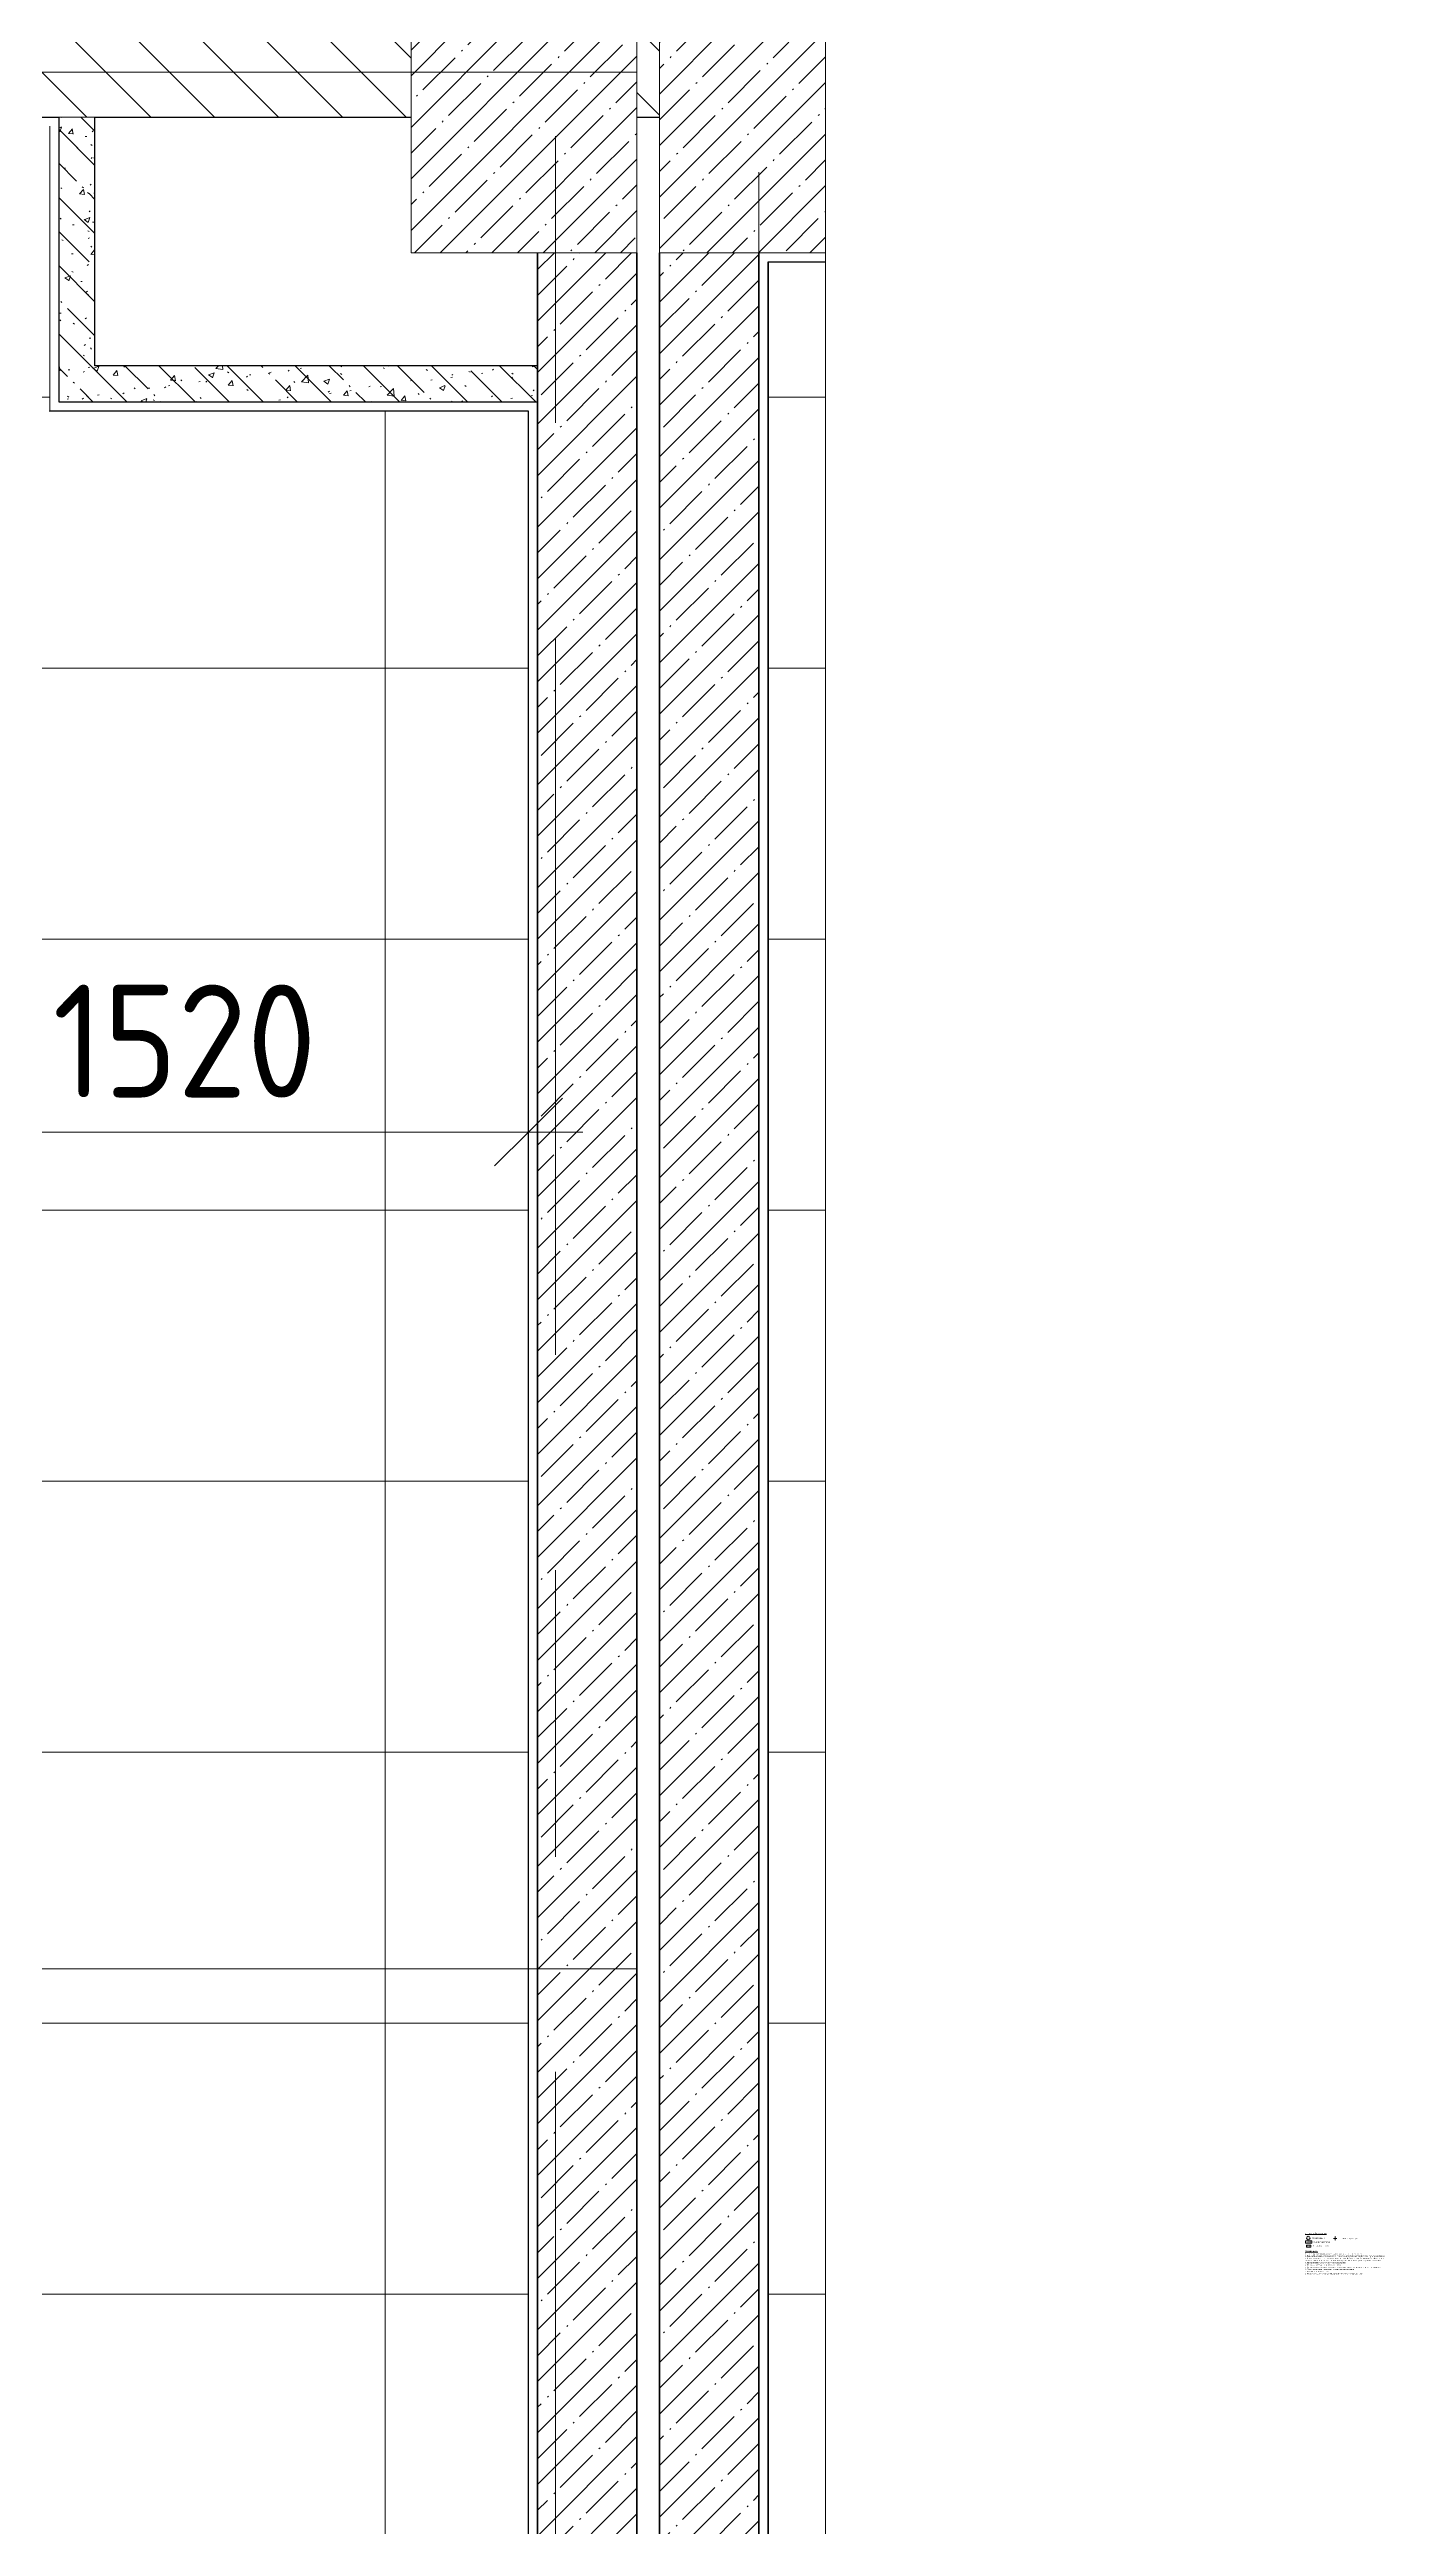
# Model space of a CAD drawing. Header units: millimetres. Extents: x -5507 to 191320, y -8553 to 29000.
# Drawn here: x 37189 to 40145, y 2366 to 7850 of the extents above; entities that cross this region are included whole.
import ezdxf

# ---------------------------------------------------------------- set-up
doc = ezdxf.new("R2010")
doc.units = ezdxf.units.MM
doc.linetypes.add('Осевая', pattern=[3175, 635, -476.25, 1587.5, -476.25])
for name, color, linetype, lineweight in [('A-ANNO-DIMS', 7, 'Continuous', 9), ('A-ANNO-DIMS-100', 7, 'Continuous', 9), ('A-CLNG', 7, 'Continuous', 9), ('A-CLNG-PATT', 7, 'Continuous', 9), ('A-DETL', 7, 'Continuous', 9), ('A-DETL-GENF', 7, 'Continuous', 9), ('A-WALL', 7, 'Continuous', 9), ('G-ANNO-TEXT', 7, 'Continuous', 9), ('I-WALL', 7, 'Continuous', 9), ('S-COLS', 7, 'Continuous', 9), ('Оси', 7, 'Continuous', 9), ('Оси-2', 7, 'Осевая', 9)]:
    doc.layers.add(name, color=color, linetype=linetype, lineweight=lineweight)
for name, color, linetype, lineweight, true_color in [('A-DETL-GENF-2', 1, 'Continuous', 9, 0xff0000), ('A-WALL-1', 7, 'Continuous', 25, 0x3c3c3c), ('A-WALL-3', 7, 'Continuous', 35, 0x3c3c3c)]:
    doc.layers.add(name, color=color, linetype=linetype, lineweight=lineweight, true_color=true_color)
doc.styles.add('GOST Common_3', font='GOST_Common.ttf', dxfattribs={"width": 0.9, "height": 3.5})
doc.styles.add('GOST Common_4', font='GOST_Common.ttf', dxfattribs={"width": 0.9, "height": 2.5})
doc.styles.add('ISOCPEUR', font='isocpeur.ttf', dxfattribs={"width": 0.9, "height": 250})
doc.styles.add('ISOCPEUR_2', font='isocpeur.ttf', dxfattribs={"width": 0.9, "height": 2.5})
doc.styles.add('ISOCPEUR_3', font='isocpeur.ttf', dxfattribs={"height": 2.5})
doc.dimstyles.new('ISO-2_5_0_9К_БОЛЬШОЙ_1', dxfattribs={"dimscale": 304.8, "dimtxt": 248.995294, "dimasz": 0.492126, "dimexe": 0.393701, "dimexo": 0.984252, "dimgap": 0, "dimtad": 1, "dimdec": 0, "dimrnd": 10, "dimzin": 0, "dimdsep": 46, "dimtxsty": 'ISOCPEUR', "dimblk1": 'OBLIQUE', "dimblk2": 'OBLIQUE', "dimsah": 1, "dimcen": 0.09, "dimdle": 0.393701, "dimazin": 0, "dimtfac": 1, "dimtdec": 4, "dimtix": 1, "dimtmove": 0, "dimatfit": 3, "dimfxl": 1, "dimtvp": 1, "dimtolj": 1, "dimtzin": 0, "dimarcsym": 2})
pattern_1 = [(45, (0, 0), (-57.02463, 57.02463), []), (45, (57.025, 0), (-57.02463, 57.02463), [100.806, -20.161, 3.353, -16.808])]
pattern_2 = [(135, (0, 0), (-75.43415, -75.43415), [106.68, -17.78, 3.556, -17.78]), (135, (0, 75.39), (-75.43415, -75.43415), []), (50, (0, 0), (127.52922, -11.15758), [13.335, -146.685]), (355, (0, 0), (-24.66966, 133.74002), [10.668, -117.348]), (100.451, (10.63, -0.93), (102.85973, 122.58178), [11.333, -124.663]), (46.184, (0, 35.56), (189.75516, -29.43036), [20.002, -220.027]), (96.636, (15.81, 33.1), (166.1822, 173.1996), [17, -186.995]), (351.184, (0, 35.56), (166.1839, 173.1976), [16.002, -176.022]), (21, (17.78, 26.67), (106.13027, -71.58603), [13.335, -146.685]), (326, (17.78, 26.67), (43.26188, 128.93175), [10.668, -117.348]), (71.451, (26.62, 20.7), (149.39198, 57.34505), [11.333, -124.663]), (37.5, (0, 0), (2.16223, 59.18836), [3.353, -112.573, 3.353, -115.773, -117.793]), (37.5, (0, 0), (2.16223, 59.18836), [-235.052, 3.353, -114.44]), (7.5, (0, 0), (46.77386, 70.12615), [3.353, -64.567, 3.353, -109.906, -44.894]), (7.5, (0, 0), (46.77386, 70.12615), [-181.178, 3.353, -41.542]), (327.5, (-39.65, 0), (94.91367, -4.010093), [3.353, -41.097, 3.353, -135.331, -184.023]), (327.5, (-39.65, 0), (94.91367, -4.010093), [-183.134, 3.353, -180.67]), (317.5, (-57.43, 0), (103.69057, 17.79882), [3.353, -54.432, 3.353, -88.748, -130.683]), (317.5, (-57.43, 0), (103.69057, 17.79882), [-149.885, 3.353, -127.33])]

# ---------------------------------------------------------------- blocks, each defined once
blk = doc.blocks.new('BSC_Колонна _Прямоугольная - 500х500-23286270-План потолков с обозначением видов отделки и геометрии 3 этажа в осях 1-12')
at = {"layer": 'S-COLS'}
h = blk.add_hatch(dxfattribs=at)
h.set_pattern_fill('FP_2', color=256, style=0, pattern_type=2)
h.set_pattern_definition([(45, (-38790, -7650), (-57.02463, 57.02463), []), (45, (-38732.975, -7650), (-57.02463, 57.02463), [100.806, -20.161, 3.353, -16.808])])
h.paths.add_polyline_path([(-250, -250), (117.7, -250), (117.7, 250), (-250, 250), (-250, 9.6)])
for p, q in [((117.7, 250), (-250, 250)), ((-250, 250), (-250, -250)), ((-250, -250), (117.7, -250))]:
    blk.add_line(p, q, dxfattribs=at)
blk = doc.blocks.new('BSC_Колонна _Прямоугольная - 500х500-V15-План потолков с обозначением видов отделки и геометрии 3 этажа в осях 1-12')
at = {"layer": 'S-COLS'}
h = blk.add_hatch(dxfattribs=at)
h.set_pattern_fill('FP_20', color=256, style=0, pattern_type=2)
h.set_pattern_definition([(45, (-38240, -7650), (-57.02463, 57.02463), []), (45, (-38182.975, -7650), (-57.02463, 57.02463), [100.806, -20.161, 3.353, -16.808])])
h.paths.add_polyline_path([(-250, -250), (250, -250), (250, 250), (-250, 250), (-250, 9.6)])
for p, q in [((250, 250), (-250, 250)), ((-250, 250), (-250, -250)), ((250, -250), (250, 250)), ((-250, -250), (250, -250))]:
    blk.add_line(p, q, dxfattribs=at)
blk = doc.blocks.new('DET_L_Линия разрыва - М100-30696564-План потолков с обозначением видов отделки и геометрии 3 этажа в осях 1-12')
at = {"layer": 'A-DETL-GENF'}
blk.add_line((11784.2, 0), (0, 0), dxfattribs=at)
blk = doc.blocks.new('DIMBLOCK74-План потолков с обозначением видов отделки и геометрии 3 этажа в осях 1-12')
at = {"layer": 'A-ANNO-DIMS-100'}
for p, q in [((36731.6, 5584.4), (36731.6, 5333)), ((36731.6, 5453), (36731.6, 5584.4)), ((38250, 5259), (38250, 5573)), ((36731.6, 5453), (38370, 5453)), ((38250, 5453), (38250, 5259))]:
    blk.add_line(p, q, dxfattribs=at)
at = {"layer": 'A-ANNO-DIMS-100', "lineweight": 20}
for p, q in [((36731.6, 5453), (36806.6, 5528)), ((38250, 5453), (38325, 5528)), ((36731.6, 5453), (36656.6, 5378)), ((38250, 5453), (38175, 5378))]:
    blk.add_line(p, q, dxfattribs=at)
at = {"layer": 'A-ANNO-DIMS-100', "color": 0, "insert": (37196.3, 5779.6), "char_height": 250, "width": 706.764, "attachment_point": 1, "line_spacing_factor": 1.149209, "style": 'ISOCPEUR'}
blk.add_mtext('1520', dxfattribs=at)
blk = doc.blocks.new('_Oblique')
at = {"color": 0, "linetype": 'ByBlock', "lineweight": -2}
blk.add_line((-0.5, -0.5), (0.5, 0.5), dxfattribs=at)

msp = doc.modelspace()

# ---------------------------------------------------------------- hatches: boundary and pattern name
at = {"layer": 'A-CLNG-PATT'}
h = msp.add_hatch(dxfattribs=at)
h.set_pattern_fill('FP_32', color=256, style=0, pattern_type=2)
h.set_pattern_definition([(180, (29531.7, 6479.5), (-7e-14, -600), []), (270, (29531.7, 6479.5), (1200, 7e-14), [])])
h.paths.add_polyline_path([(37969, 421), (38249, 421), (38249, 7049), (37189, 7049), (37189, 7679), (33631, 7679), (33631, 7279), (33610, 7279), (33610, 6484.4), (34331.6, 6484.4), (34331.6, 5884.4), (33610, 5884.4), (33610, 4084.4), (34331.6, 4084.4), (34331.6, 3484.4), (33610, 3484.4), (33610, 1684.4), (34331.6, 1684.4), (34331.6, 1084.4), (33610, 1084.4), (33610, 521), (37969, 520)])
h.paths.add_polyline_path([(32989, 520), (32989, 521), (33010, 521), (33010, 7279), (32989, 7279), (32989, 7679), (31129, 7679), (30996.5, 7643.4), (30996.5, 7679), (30460.7, 7679), (30460.7, 7199), (29810, 7199), (29810, 521), (30363.8, 520)])
h.paths.add_polyline_path([(35531.6, 1084.4), (35531.6, 1684.4), (36731.6, 1684.4), (36731.6, 1084.4), (36176.7, 1084.4)])
h.paths.add_polyline_path([(30731.6, 1084.4), (30731.6, 1684.4), (31931.6, 1684.4), (31931.6, 1084.4)])
h.paths.add_polyline_path([(36176.7, 3484.4), (35531.6, 3484.4), (35531.6, 4084.4), (36731.6, 4084.4), (36731.6, 3484.4)])
h.paths.add_polyline_path([(30731.6, 3484.4), (30731.6, 4084.4), (31931.6, 4084.4), (31931.6, 3484.4)])
h.paths.add_polyline_path([(36731.6, 5884.4), (35531.6, 5884.4), (35531.6, 6484.4), (36731.6, 6484.4)])
h.paths.add_polyline_path([(31931.6, 5884.4), (30731.6, 5884.4), (30731.6, 6484.4), (31931.6, 6484.4)])
h.paths.add_polyline_path([(30731.9, 7279.5), (30695.6, 7414.7), (30768.1, 7414.8)])
h = msp.add_hatch(dxfattribs=at)
h.set_pattern_fill('FP_35', color=256, style=0, pattern_type=2)
h.set_pattern_definition([(180, (38781, 5879.5), (-7e-14, -600), []), (270, (38781, 5879.5), (1200, 7e-14), [])])
h.paths.add_polyline_path([(38781, 420), (38907.7, 420), (38907.7, 7379), (38781, 7379), (38781, 1306.1)])
at = {"layer": 'A-DETL-GENF-2'}
for points in [[(40032.3, 3003.1), (40032.3, 3004), (40030.8, 3003.6)], [(40035.7, 3007.3), (40036.5, 3007.3), (40036.1, 3008.9)], [(40036.1, 2998.2), (40036.5, 2999.8), (40035.7, 2999.8)], [(40039.9, 3003.1), (40041.5, 3003.6), (40039.9, 3004)]]:
    msp.add_hatch(color=256, dxfattribs=at).paths.add_polyline_path(points)
at = {"layer": 'I-WALL'}
h = msp.add_hatch(dxfattribs=at)
h.set_pattern_fill('FP_9', color=256, style=0, pattern_type=2)
h.set_pattern_definition([(135, (0, 0), (-70.71068, -70.71068), [])])
h.paths.add_polyline_path([(38540, 7700), (38540, 7900), (38490, 7900), (38490, 7700)])
h.paths.add_polyline_path([(37210, 7700), (37990, 7700), (37990, 7900), (33610, 7900), (33610, 7700), (36176.7, 7700)])
h.paths.add_polyline_path([(30459.7, 7700), (30996.5, 7700), (30996.5, 7715.9), (31055.9, 7700), (33010, 7700.8), (33010, 7900), (29809.7, 7900), (29809.7, 7700), (30439.7, 7700)])
h = msp.add_hatch(dxfattribs=at)
h.set_pattern_fill('FP_16', color=256, style=0, pattern_type=2)
h.set_pattern_definition(pattern_2)
h.paths.add_polyline_path([(37210, 7150), (37290, 7150), (37290, 7700), (37210, 7700)])
h = msp.add_hatch(dxfattribs=at)
h.set_pattern_fill('FP_11', color=256, style=0, pattern_type=2)
h.set_pattern_definition(pattern_1)
h.paths.add_polyline_path([(38480.5, 400), (38490, 400), (38490, 7400), (38270, 7400), (38270, 400)])
h = msp.add_hatch(dxfattribs=at)
h.set_pattern_fill('FP_11', color=256, style=0, pattern_type=2)
h.set_pattern_definition(pattern_1)
h.paths.add_polyline_path([(38760, 400), (38760, 7400), (38540, 7400), (38540, 400), (38548.7, 400)])
h = msp.add_hatch(dxfattribs=at)
h.set_pattern_fill('FP_16', color=256, style=0, pattern_type=2)
h.set_pattern_definition(pattern_2)
h.paths.add_polyline_path([(37629.9, 7070), (38270, 7070), (38270, 7150), (37210, 7150), (37210, 7070)])

# ---------------------------------------------------------------- linework, layer by layer
at = {"layer": 'A-CLNG'}
msp.add_line((38781, 7379), (38781, 420), dxfattribs=at)
at = {"layer": 'A-DETL'}
for p, q in [((39970.8, 2998.3), (39984.6, 2998.3)), ((39970.8, 2992.8), (39970.8, 2998.3)), ((39970.8, 2992.8), (39984.6, 2992.8)), ((39972.5, 2988.3), (39982.2, 2988.3)), ((39972.5, 2984.2), (39972.5, 2988.3)), ((39982.2, 2984.2), (39972.5, 2984.2)), ((39982.2, 2988.3), (39982.2, 2984.2)), ((39984.6, 2998.3), (39984.6, 2992.8)), ((40035.6, 3003.6), (40032.3, 3003.6)), ((40036.1, 3004.1), (40036.1, 3007.3)), ((40036.1, 3003.1), (40036.1, 2999.8)), ((40036.6, 3003.6), (40039.9, 3003.6))]:
    msp.add_line(p, q, dxfattribs=at)
for centre, radius in [((39976.7, 3004.3), 4), ((40036.1, 3003.6), 0.5)]:
    msp.add_circle(centre, radius, dxfattribs=at)
at = {"layer": 'A-WALL'}
msp.add_line((37290, 7700), (37210, 7700), dxfattribs=at)
at = {"layer": 'A-WALL-1'}
for p, q in [((33610, 7700), (37210, 7700)), ((37210, 7700), (37210, 7070)), ((37290, 7150), (37290, 7700)), ((37290, 7700), (37990, 7700)), ((38490, 7700), (38540, 7700)), ((38270, 7150), (37290, 7150)), ((37210, 7070), (38270, 7070))]:
    msp.add_line(p, q, dxfattribs=at)
at = {"layer": 'A-WALL-3'}
for p, q in [((38270, 7400), (38270, 400)), ((38490, 400), (38490, 7400)), ((38540, 7400), (38540, 400)), ((38760, 400), (38760, 7400))]:
    msp.add_line(p, q, dxfattribs=at)
at = {"layer": 'I-WALL'}
for p, q in [((37190, 7050), (37190, 7680)), ((38780, 7380), (38780, 421)), ((38907.7, 7380), (38781, 7380)), ((38907.7, 7379), (38781, 7379)), ((38249, 7049), (37189, 7049)), ((38249, 7050), (37190, 7050)), ((38249, 421), (38249, 7049)), ((38250, 421), (38250, 7050))]:
    msp.add_line(p, q, dxfattribs=at)
at = {"layer": 'Оси'}
for p, q in [((35990, 7800), (38490, 7800)), ((35990, 3600), (38490, 3600))]:
    msp.add_line(p, q, dxfattribs=at)
at = {"layer": 'Оси-2'}
for p, q in [((38310, 673.4), (38310, 21277.7)), ((38760, 593.7), (38760, 12700))]:
    msp.add_line(p, q, dxfattribs=at)

# ---------------------------------------------------------------- block references
at = {"layer": 'A-DETL-GENF', "rotation": 90.00000000000031}
msp.add_blockref('DET_L_Линия разрыва - М100-30696564-План потолков с обозначением видов отделки и геометрии 3 этажа в осях 1-12', (38907.7, -280), dxfattribs=at)
at = {"layer": 'S-COLS'}
for name, p in [('BSC_Колонна _Прямоугольная - 500х500-V15-План потолков с обозначением видов отделки и геометрии 3 этажа в осях 1-12', (38240, 7650)), ('BSC_Колонна _Прямоугольная - 500х500-23286270-План потолков с обозначением видов отделки и геометрии 3 этажа в осях 1-12', (38790, 7650))]:
    msp.add_blockref(name, p, dxfattribs=at)

# ---------------------------------------------------------------- texts
at = {"layer": 'G-ANNO-TEXT', "attachment_point": 1}
for s, insert, char_height, width, style in [('\\LУсловные', (39969.6, 3016), 3.5, 22.151, 'GOST Common_3'), ('\\LПримечания', (39969.6, 2977.5), 3.5, 28.428, 'GOST Common_3'), ('1. ', (39969.6, 2970.6), 2.5, 4.249, 'ISOCPEUR_3'), ('2. ', (39969.6, 2965.7), 2.5, 4.89, 'ISOCPEUR_3'), ('+0,000', (39973.1, 2996.7), 2.5, 10.678, 'GOST Common_4'), ('За', (39973.1, 2970.6), 2.5, 4.73, 'ISOCPEUR_3'), ('При', (39973.6, 2965.7), 2.5, 6.734, 'ISOCPEUR_3'), ('01', (39975.4, 3005.5), 2.5, 3.319, 'GOST Common_4'), ('CF1', (39975.2, 2987.4), 2.5, 5.267, 'ISOCPEUR_2'), ('\\fISOCPEUR|b0|i0|c204|p34|; ', (39977, 2970.6), 2.5, 1.844, 'ISOCPEUR_3'), ('отметку', (39978.5, 2970.6), 2.5, 16.515, 'ISOCPEUR_3'), ('\\fISOCPEUR|b0|i0|c204|p34|; ', (39979.2, 2965.7), 2.5, 1.844, 'ISOCPEUR_3'), ('монтаже', (39980.7, 2965.7), 2.5, 16.755, 'ISOCPEUR_3'), ('Номер', (39986.3, 3005.5), 2.5, 10.173, 'GOST Common_4'), ('Марка', (39986.9, 2988.1), 2.5, 10.678, 'GOST Common_4'), ('Отметка', (39987.3, 2996.7), 2.5, 15.296, 'GOST Common_4'), ('\\L\\fGOST Common|b0|i0|c204|p34|;\\W.9;\\L ', (39987.8, 3016), 3.5, 1.299, 'GOST Common_3'), ('\\Lобозначения', (39988.9, 3016), 3.5, 30.159, 'GOST Common_3'), (' +0.000 ', (39992.1, 2970.6), 2.5, 15.392, 'ISOCPEUR_3'), ('\\fISOCPEUR|b0|i0|c204|p34|; ', (39994.5, 2965.7), 2.5, 1.844, 'ISOCPEUR_3'), ('\\fGOST Common|b0|i0|c204|p34|;\\W.9; ', (39994.7, 3005.5), 2.5, 0.938, 'GOST Common_4'), ('помещения', (39995.5, 3005.5), 2.5, 18.543, 'GOST Common_4'), ('\\fGOST Common|b0|i0|c204|p34|;\\W.9; ', (39995.7, 2988.1), 2.5, 0.938, 'GOST Common_4'), ('подвесного', (39996, 2965.7), 2.5, 21.325, 'ISOCPEUR_3'), ('отделки', (39996.4, 2988.1), 2.5, 14.142, 'GOST Common_4'), ('\\fGOST Common|b0|i0|c204|p34|;\\W.9; ', (40000, 2996.7), 2.5, 0.938, 'GOST Common_4'), ('от', (40000.7, 2996.7), 2.5, 4.401, 'GOST Common_4'), ('\\fGOST Common|b0|i0|c204|p34|;\\W.9; ', (40004.4, 2996.7), 2.5, 0.938, 'GOST Common_4'), ('принята', (40004.8, 2970.6), 2.5, 15.954, 'ISOCPEUR_3'), ('чистого', (40005.1, 2996.7), 2.5, 13.853, 'GOST Common_4'), ('\\fGOST Common|b0|i0|c204|p34|;\\W.9; ', (40008.1, 2988.1), 2.5, 0.938, 'GOST Common_4'), ('потолка', (40008.9, 2988.1), 2.5, 14.358, 'GOST Common_4'), ('\\fISOCPEUR|b0|i0|c204|p34|; ', (40013.6, 2965.7), 2.5, 1.844, 'ISOCPEUR_3'), ('каркаса', (40015.1, 2965.7), 2.5, 15.553, 'ISOCPEUR_3'), ('\\fGOST Common|b0|i0|c204|p34|;\\W.9; ', (40016.6, 2996.7), 2.5, 0.938, 'GOST Common_4'), ('пола', (40017.3, 2996.7), 2.5, 8.009, 'GOST Common_4'), ('\\fISOCPEUR|b0|i0|c204|p34|; ', (40018, 2970.6), 2.5, 1.844, 'ISOCPEUR_3'), ('отметка', (40019.5, 2970.6), 2.5, 16.755, 'ISOCPEUR_3'), ('\\fGOST Common|b0|i0|c204|p34|;\\W.9; ', (40023.9, 2996.7), 2.5, 0.938, 'GOST Common_4'), ('\\fISOCPEUR|b0|i0|c204|p34|; ', (40028, 2965.7), 2.5, 1.844, 'ISOCPEUR_3'), ('для', (40029.5, 2965.7), 2.5, 6.494, 'ISOCPEUR_3'), ('\\fISOCPEUR|b0|i0|c204|p34|; ', (40033.3, 2970.6), 2.5, 1.844, 'ISOCPEUR_3'), ('\\fISOCPEUR|b0|i0|c204|p34|; ', (40034.8, 2965.7), 2.5, 1.844, 'ISOCPEUR_3'), ('уровня', (40034.8, 2970.6), 2.5, 12.987, 'ISOCPEUR_3'), ('гипсокартонного', (40036.4, 2965.7), 2.5, 32.949, 'ISOCPEUR_3'), ('\\fISOCPEUR|b0|i0|c204|p34|; ', (40045.6, 2970.6), 2.5, 1.844, 'ISOCPEUR_3'), ('чистого', (40047.1, 2970.6), 2.5, 15.392, 'ISOCPEUR_3'), ('Точка', (40049.6, 3004.4), 2.5, 10.173, 'GOST Common_4'), ('\\fGOST Common|b0|i0|c204|p34|;\\W.9; ', (40058, 3004.4), 2.5, 0.938, 'GOST Common_4'), ('начала', (40058.7, 3004.4), 2.5, 12.338, 'GOST Common_4'), ('\\fISOCPEUR|b0|i0|c204|p34|; ', (40059.8, 2970.6), 2.5, 1.844, 'ISOCPEUR_3'), ('пола', (40061.3, 2970.6), 2.5, 8.899, 'ISOCPEUR_3'), ('\\fISOCPEUR|b0|i0|c204|p34|; ', (40063.6, 2965.7), 2.5, 1.844, 'ISOCPEUR_3'), ('потолка', (40065.1, 2965.7), 2.5, 15.954, 'ISOCPEUR_3'), ('\\fISOCPEUR|b0|i0|c204|p34|; ', (40068.6, 2970.6), 2.5, 1.844, 'ISOCPEUR_3'), ('\\fGOST Common|b0|i0|c204|p34|;\\W.9; ', (40068.9, 3004.4), 2.5, 0.938, 'GOST Common_4'), ('раскладки', (40069.7, 3004.4), 2.5, 17.677, 'GOST Common_4'), ('первого', (40070.2, 2970.6), 2.5, 15.152, 'ISOCPEUR_3'), ('\\fISOCPEUR|b0|i0|c204|p34|; ', (40078.2, 2965.7), 2.5, 1.844, 'ISOCPEUR_3'), ('шаг', (40079.8, 2965.7), 2.5, 7.295, 'ISOCPEUR_3'), ('\\fISOCPEUR|b0|i0|c204|p34|; ', (40082.7, 2970.6), 2.5, 1.844, 'ISOCPEUR_3'), ('этажа', (40084.2, 2970.6), 2.5, 12.426, 'ISOCPEUR_3'), ('\\fISOCPEUR|b0|i0|c204|p34|; ', (40085.8, 2965.7), 2.5, 1.844, 'ISOCPEUR_3'), ('профиля', (40087.3, 2965.7), 2.5, 15.713, 'ISOCPEUR_3'), ('\\fISOCPEUR|b0|i0|c204|p34|;.', (40094.4, 2970.6), 2.5, 0.882, 'ISOCPEUR_3'), ('\\fISOCPEUR|b0|i0|c204|p34|; ', (40100.3, 2965.7), 2.5, 1.844, 'ISOCPEUR_3'), ('расчитать', (40101.8, 2965.7), 2.5, 20.764, 'ISOCPEUR_3'), ('\\fISOCPEUR|b0|i0|c204|p34|; ', (40118.9, 2965.7), 2.5, 1.844, 'ISOCPEUR_3'), ('таким', (40120.4, 2965.7), 2.5, 11.865, 'ISOCPEUR_3'), ('\\fISOCPEUR|b0|i0|c204|p34|; ', (40130.2, 2965.7), 2.5, 1.844, 'ISOCPEUR_3'), ('образом', (40131.8, 2965.7), 2.5, 15.473, 'ISOCPEUR_3'), (',  ', (40144.5, 2965.7), 2.5, 4.73, 'ISOCPEUR_3'), ('чтобы', (39969.6, 2960.8), 2.5, 11.624, 'ISOCPEUR_3'), ('если', (39969.6, 2955.9), 2.5, 8.338, 'ISOCPEUR_3'), ('3. ', (39969.6, 2951), 2.5, 4.89, 'ISOCPEUR_3'), ('4. ', (39969.6, 2946.1), 2.5, 5.131, 'ISOCPEUR_3'), ('7. ', (39969.6, 2931.4), 2.5, 4.89, 'ISOCPEUR_3'), ('5. ', (39969.6, 2941.2), 2.5, 4.89, 'ISOCPEUR_3'), ('6. ', (39969.6, 2936.3), 2.5, 4.89, 'ISOCPEUR_3'), ('8. ', (39969.6, 2926.5), 2.5, 4.89, 'ISOCPEUR_3'), ('Узлы', (39973.6, 2931.4), 2.5, 8.979, 'ISOCPEUR_3'), ('Объемы', (39973.6, 2936.3), 2.5, 14.11, 'ISOCPEUR_3'), ('Все', (39973.6, 2951), 2.5, 6.413, 'ISOCPEUR_3'), ('Все', (39973.6, 2941.2), 2.5, 6.413, 'ISOCPEUR_3'), ('Выкрасы', (39973.6, 2926.5), 2.5, 15.793, 'ISOCPEUR_3'), ('Объёмы', (39973.8, 2946.1), 2.5, 14.11, 'ISOCPEUR_3'), ('\\fISOCPEUR|b0|i0|c204|p34|; ', (39976.4, 2955.9), 2.5, 1.844, 'ISOCPEUR_3'), ('нет', (39978, 2955.9), 2.5, 7.055, 'ISOCPEUR_3'), ('\\fISOCPEUR|b0|i0|c204|p34|; ', (39978.9, 2951), 2.5, 1.844, 'ISOCPEUR_3'), ('\\fISOCPEUR|b0|i0|c204|p34|; ', (39978.9, 2941.2), 2.5, 1.844, 'ISOCPEUR_3'), ('\\fISOCPEUR|b0|i0|c204|p34|; ', (39979.2, 2960.8), 2.5, 1.844, 'ISOCPEUR_3'), ('люки', (39980.4, 2951), 2.5, 9.059, 'ISOCPEUR_3'), ('видимое', (39980.4, 2941.2), 2.5, 15.392, 'ISOCPEUR_3'), ('встраиваемые', (39980.7, 2960.8), 2.5, 27.177, 'ISOCPEUR_3'), ('\\fISOCPEUR|b0|i0|c204|p34|; ', (39981, 2931.4), 2.5, 1.844, 'ISOCPEUR_3'), ('крепления', (39982.5, 2931.4), 2.5, 19.481, 'ISOCPEUR_3'), ('\\fISOCPEUR|b0|i0|c204|p34|; ', (39983.8, 2955.9), 2.5, 1.844, 'ISOCPEUR_3'), ('\\fISOCPEUR|b0|i0|c204|p34|; ', (39985.2, 2936.3), 2.5, 1.844, 'ISOCPEUR_3'), ('\\fISOCPEUR|b0|i0|c204|p34|; ', (39985.4, 2946.1), 2.5, 1.844, 'ISOCPEUR_3'), ('возможности', (39985.3, 2955.9), 2.5, 24.692, 'ISOCPEUR_3'), ('\\fISOCPEUR|b0|i0|c204|p34|; ', (39986.6, 2926.5), 2.5, 1.844, 'ISOCPEUR_3'), ('даны', (39987, 2946.1), 2.5, 9.139, 'ISOCPEUR_3'), ('материалов', (39986.8, 2936.3), 2.5, 22.928, 'ISOCPEUR_3'), ('\\fISOCPEUR|b0|i0|c204|p34|; ', (39987.9, 2951), 2.5, 1.844, 'ISOCPEUR_3'), ('около', (39988.1, 2926.5), 2.5, 10.823, 'ISOCPEUR_3'), ('принять', (39989.4, 2951), 2.5, 15.713, 'ISOCPEUR_3'), ('\\fISOCPEUR|b0|i0|c204|p34|; ', (39993.1, 2941.2), 2.5, 1.844, 'ISOCPEUR_3'), ('\\fISOCPEUR|b0|i0|c204|p34|; ', (39994.5, 2946.1), 2.5, 1.844, 'ISOCPEUR_3'), ('оборудование', (39994.6, 2941.2), 2.5, 26.215, 'ISOCPEUR_3'), ('без', (39996, 2946.1), 2.5, 6.333, 'ISOCPEUR_3'), ('\\fISOCPEUR|b0|i0|c204|p34|; ', (39997.1, 2926.5), 2.5, 1.844, 'ISOCPEUR_3'), ('\\fISOCPEUR|b0|i0|c204|p34|; ', (39998.6, 2931.4), 2.5, 1.844, 'ISOCPEUR_3'), ('светильников', (39998.6, 2926.5), 2.5, 26.215, 'ISOCPEUR_3'), ('см', (40000.1, 2931.4), 2.5, 4.249, 'ISOCPEUR_3'), ('\\fISOCPEUR|b0|i0|c204|p34|; ', (40001.2, 2946.1), 2.5, 1.844, 'ISOCPEUR_3'), ('\\fISOCPEUR|b0|i0|c204|p34|; ', (40002.4, 2951), 2.5, 1.844, 'ISOCPEUR_3'), ('учёта', (40002.8, 2946.1), 2.5, 11.624, 'ISOCPEUR_3'), ('\\fISOCPEUR|b0|i0|c204|p34|; ', (40003.1, 2960.8), 2.5, 1.844, 'ISOCPEUR_3'), ('. ', (40003.6, 2931.4), 2.5, 2.726, 'ISOCPEUR_3'), ('скрытого', (40003.9, 2951), 2.5, 17.797, 'ISOCPEUR_3'), ('светильники', (40004.6, 2960.8), 2.5, 24.051, 'ISOCPEUR_3'), ('\\fISOCPEUR|b0|i0|c204|p34|; ', (40005.7, 2955.9), 2.5, 1.844, 'ISOCPEUR_3'), ('\\fISOCPEUR|b0|i0|c204|p34|; ', (40005.7, 2936.3), 2.5, 1.844, 'ISOCPEUR_3'), ('лист', (40005.9, 2931.4), 2.5, 8.899, 'ISOCPEUR_3'), ('сместить', (40007.2, 2955.9), 2.5, 18.038, 'ISOCPEUR_3'), ('\\fISOCPEUR|b0|i0|c204|p34|;и', (40007.2, 2936.3), 2.5, 2.165, 'ISOCPEUR_3'), ('\\fISOCPEUR|b0|i0|c204|p34|; ', (40009, 2936.3), 2.5, 1.844, 'ISOCPEUR_3'), ('оборудования', (40010.5, 2936.3), 2.5, 26.215, 'ISOCPEUR_3'), ('\\fISOCPEUR|b0|i0|c204|p34|; ', (40012.4, 2946.1), 2.5, 1.844, 'ISOCPEUR_3'), ('строительных', (40013.9, 2946.1), 2.5, 27.017, 'ISOCPEUR_3'), (' 3.29', (40013.2, 2931.4), 2.5, 9.219, 'ISOCPEUR_3'), ('\\fISOCPEUR|b0|i0|c204|p34|; ', (40016.3, 2941.2), 2.5, 1.844, 'ISOCPEUR_3'), ('на', (40017.8, 2941.2), 2.5, 4.57, 'ISOCPEUR_3'), ('\\fISOCPEUR|b0|i0|c204|p34|; ', (40018.6, 2951), 2.5, 1.844, 'ISOCPEUR_3'), ('\\fISOCPEUR|b0|i0|c204|p34|; ', (40020.2, 2926.5), 2.5, 1.844, 'ISOCPEUR_3'), ('монтажа', (40020.1, 2951), 2.5, 16.996, 'ISOCPEUR_3'), ('\\fISOCPEUR|b0|i0|c204|p34|; ', (40021.6, 2941.2), 2.5, 1.844, 'ISOCPEUR_3'), ('\\fISOCPEUR|b0|i0|c204|p34|;в', (40021.8, 2926.5), 2.5, 2.165, 'ISOCPEUR_3'), ('\\fISOCPEUR|b0|i0|c204|p34|; ', (40022.1, 2955.9), 2.5, 1.844, 'ISOCPEUR_3'), ('потолке', (40023.1, 2941.2), 2.5, 15.713, 'ISOCPEUR_3'), ('\\fISOCPEUR|b0|i0|c204|p34|; ', (40023.5, 2926.5), 2.5, 1.844, 'ISOCPEUR_3'), ('профиль', (40023.6, 2955.9), 2.5, 15.713, 'ISOCPEUR_3'), ('\\fISOCPEUR|b0|i0|c204|p34|; ', (40024.5, 2960.8), 2.5, 1.844, 'ISOCPEUR_3'), ('ЛК', (40025.1, 2926.5), 2.5, 4.81, 'ISOCPEUR_3'), ('\\fISOCPEUR|b0|i0|c204|p34|;и', (40026, 2960.8), 2.5, 2.165, 'ISOCPEUR_3'), ('\\fISOCPEUR|b0|i0|c204|p34|; ', (40027.8, 2960.8), 2.5, 1.844, 'ISOCPEUR_3'), ('\\fISOCPEUR|b0|i0|c204|p34|; ', (40029, 2926.5), 2.5, 1.844, 'ISOCPEUR_3'), ('вентиляционные', (40029.3, 2960.8), 2.5, 31.346, 'ISOCPEUR_3'), ('смотреть', (40030.5, 2926.5), 2.5, 18.359, 'ISOCPEUR_3'), ('\\fISOCPEUR|b0|i0|c204|p34|; ', (40032.1, 2936.3), 2.5, 1.844, 'ISOCPEUR_3'), ('указаны', (40033.7, 2936.3), 2.5, 15.713, 'ISOCPEUR_3'), ('\\fISOCPEUR|b0|i0|c204|p34|; ', (40034.1, 2951), 2.5, 1.844, 'ISOCPEUR_3'), ('производства', (40035.6, 2951), 2.5, 26.295, 'ISOCPEUR_3'), ('\\fISOCPEUR|b0|i0|c204|p34|; ', (40036, 2941.2), 2.5, 1.844, 'ISOCPEUR_3'), ('\\fISOCPEUR|b0|i0|c204|p34|; ', (40036.2, 2946.1), 2.5, 1.844, 'ISOCPEUR_3'), (', ', (40036.6, 2955.9), 2.5, 2.886, 'ISOCPEUR_3'), ('необходимо', (40037.6, 2941.2), 2.5, 21.886, 'ISOCPEUR_3'), ('расходов', (40037.7, 2946.1), 2.5, 17.236, 'ISOCPEUR_3'), ('необходимо', (40038.9, 2955.9), 2.5, 21.886, 'ISOCPEUR_3'), ('\\fISOCPEUR|b0|i0|c204|p34|; ', (40045.7, 2926.5), 2.5, 1.844, 'ISOCPEUR_3'), ('\\fISOCPEUR|b0|i0|c204|p34|; ', (40046.6, 2936.3), 2.5, 1.844, 'ISOCPEUR_3'), ('совместно', (40047.2, 2926.5), 2.5, 19.641, 'ISOCPEUR_3'), ('для', (40048.1, 2936.3), 2.5, 6.494, 'ISOCPEUR_3'), ('\\fISOCPEUR|b0|i0|c204|p34|; ', (40053.5, 2936.3), 2.5, 1.844, 'ISOCPEUR_3'), ('\\fISOCPEUR|b0|i0|c204|p34|; ', (40055.2, 2960.8), 2.5, 1.844, 'ISOCPEUR_3'), ('одного', (40055, 2936.3), 2.5, 12.987, 'ISOCPEUR_3'), ('\\fISOCPEUR|b0|i0|c204|p34|; ', (40055.6, 2941.2), 2.5, 1.844, 'ISOCPEUR_3'), ('диффузоры', (40056.7, 2960.8), 2.5, 20.684, 'ISOCPEUR_3'), ('\\fISOCPEUR|b0|i0|c204|p34|; ', (40057, 2955.9), 2.5, 1.844, 'ISOCPEUR_3'), ('согласовать', (40057.1, 2941.2), 2.5, 24.211, 'ISOCPEUR_3'), ('\\fISOCPEUR|b0|i0|c204|p34|;.', (40057.3, 2951), 2.5, 0.882, 'ISOCPEUR_3'), ('заранее', (40058.5, 2955.9), 2.5, 15.473, 'ISOCPEUR_3'), ('\\fISOCPEUR|b0|i0|c204|p34|; ', (40063.4, 2926.5), 2.5, 1.844, 'ISOCPEUR_3'), ('\\fISOCPEUR|b0|i0|c204|p34|;с', (40064.9, 2926.5), 2.5, 1.844, 'ISOCPEUR_3'), ('\\fISOCPEUR|b0|i0|c204|p34|; ', (40065.7, 2936.3), 2.5, 1.844, 'ISOCPEUR_3'), ('\\fISOCPEUR|b0|i0|c204|p34|; ', (40066.5, 2926.5), 2.5, 1.844, 'ISOCPEUR_3'), ('этажа', (40067.3, 2936.3), 2.5, 12.426, 'ISOCPEUR_3'), ('планом', (40068, 2926.5), 2.5, 13.468, 'ISOCPEUR_3'), ('\\fISOCPEUR|b0|i0|c204|p34|; ', (40071.3, 2955.9), 2.5, 1.844, 'ISOCPEUR_3'), ('сделать', (40072.8, 2955.9), 2.5, 15.633, 'ISOCPEUR_3'), ('\\fISOCPEUR|b0|i0|c204|p34|; ', (40073.7, 2960.8), 2.5, 1.844, 'ISOCPEUR_3'), ('не', (40075.3, 2960.8), 2.5, 4.329, 'ISOCPEUR_3'), ('\\fISOCPEUR|b0|i0|c204|p34|; ', (40077.1, 2941.2), 2.5, 1.844, 'ISOCPEUR_3'), ('\\fISOCPEUR|b0|i0|c204|p34|;.', (40077.5, 2936.3), 2.5, 0.882, 'ISOCPEUR_3'), ('\\fISOCPEUR|b0|i0|c204|p34|; ', (40078.8, 2960.8), 2.5, 1.844, 'ISOCPEUR_3'), ('\\fISOCPEUR|b0|i0|c204|p34|;с', (40078.6, 2941.2), 2.5, 1.844, 'ISOCPEUR_3'), ('\\fISOCPEUR|b0|i0|c204|p34|; ', (40079.1, 2926.5), 2.5, 1.844, 'ISOCPEUR_3'), ('\\fISOCPEUR|b0|i0|c204|p34|; ', (40080.2, 2941.2), 2.5, 1.844, 'ISOCPEUR_3'), ('перерезали', (40080.4, 2960.8), 2.5, 21.726, 'ISOCPEUR_3'), ('освещения', (40080.6, 2926.5), 2.5, 20.042, 'ISOCPEUR_3'), ('архитекторами', (40081.7, 2941.2), 2.5, 29.983, 'ISOCPEUR_3'), ('\\fISOCPEUR|b0|i0|c204|p34|; ', (40085.7, 2955.9), 2.5, 1.844, 'ISOCPEUR_3'), ('усиление', (40087.2, 2955.9), 2.5, 16.996, 'ISOCPEUR_3'), ('\\fISOCPEUR|b0|i0|c204|p34|;.', (40097.2, 2926.5), 2.5, 0.882, 'ISOCPEUR_3'), ('\\fISOCPEUR|b0|i0|c204|p34|; ', (40098.3, 2960.8), 2.5, 1.844, 'ISOCPEUR_3'), ('основной', (40099.8, 2960.8), 2.5, 16.996, 'ISOCPEUR_3'), ('\\fISOCPEUR|b0|i0|c204|p34|; ', (40101.3, 2955.9), 2.5, 1.844, 'ISOCPEUR_3'), ('участка', (40102.8, 2955.9), 2.5, 15.873, 'ISOCPEUR_3'), ('\\fISOCPEUR|b0|i0|c204|p34|; ', (40106.4, 2941.2), 2.5, 1.844, 'ISOCPEUR_3'), ('данного', (40107.9, 2941.2), 2.5, 15.392, 'ISOCPEUR_3'), ('\\fISOCPEUR|b0|i0|c204|p34|; ', (40113.8, 2960.8), 2.5, 1.844, 'ISOCPEUR_3'), ('профиль', (40115.3, 2960.8), 2.5, 15.713, 'ISOCPEUR_3'), ('\\fISOCPEUR|b0|i0|c204|p34|; ', (40115.9, 2955.9), 2.5, 1.844, 'ISOCPEUR_3'), ('для', (40117.4, 2955.9), 2.5, 6.494, 'ISOCPEUR_3'), ('\\fISOCPEUR|b0|i0|c204|p34|; ', (40120.6, 2941.2), 2.5, 1.844, 'ISOCPEUR_3'), ('проекта', (40122.2, 2941.2), 2.5, 15.954, 'ISOCPEUR_3'), ('\\fISOCPEUR|b0|i0|c204|p34|; ', (40122.8, 2955.9), 2.5, 1.844, 'ISOCPEUR_3'), ('врезки', (40124.3, 2955.9), 2.5, 12.827, 'ISOCPEUR_3'), (', ', (40128.3, 2960.8), 2.5, 2.886, 'ISOCPEUR_3'), ('\\fISOCPEUR|b0|i0|c204|p34|;в', (40130.7, 2960.8), 2.5, 2.165, 'ISOCPEUR_3'), ('\\fISOCPEUR|b0|i0|c204|p34|; ', (40132.5, 2960.8), 2.5, 1.844, 'ISOCPEUR_3'), ('случае', (40134, 2960.8), 2.5, 12.907, 'ISOCPEUR_3'), ('\\fISOCPEUR|b0|i0|c204|p34|;.', (40134.9, 2955.9), 2.5, 0.882, 'ISOCPEUR_3'), ('\\fISOCPEUR|b0|i0|c204|p34|;.', (40135.3, 2941.2), 2.5, 0.882, 'ISOCPEUR_3'), (', ', (40144.6, 2960.8), 2.5, 2.886, 'ISOCPEUR_3')]:
    msp.add_mtext(s, dxfattribs=dict(at, insert=insert, char_height=char_height, width=width, style=style))

# ---------------------------------------------------------------- dimensions: what is measured, and where the dimension line sits
at = {"layer": 'A-ANNO-DIMS'}
dim = msp.add_linear_dim(base=(38250, 5453), p1=(36731.6, 5884.4), p2=(38250, 5559), dimstyle='ISO-2_5_0_9К_БОЛЬШОЙ_1', override={"dimpost": '<>', "dimfxl": 1552.838975}, dxfattribs=at)
dim.commit()
dim.dimension.update_dxf_attribs({"geometry": 'DIMBLOCK74-План потолков с обозначением видов отделки и геометрии 3 этажа в осях 1-12', "text_midpoint": (37490.8, 5578)})

doc.saveas('drawing.dxf')
